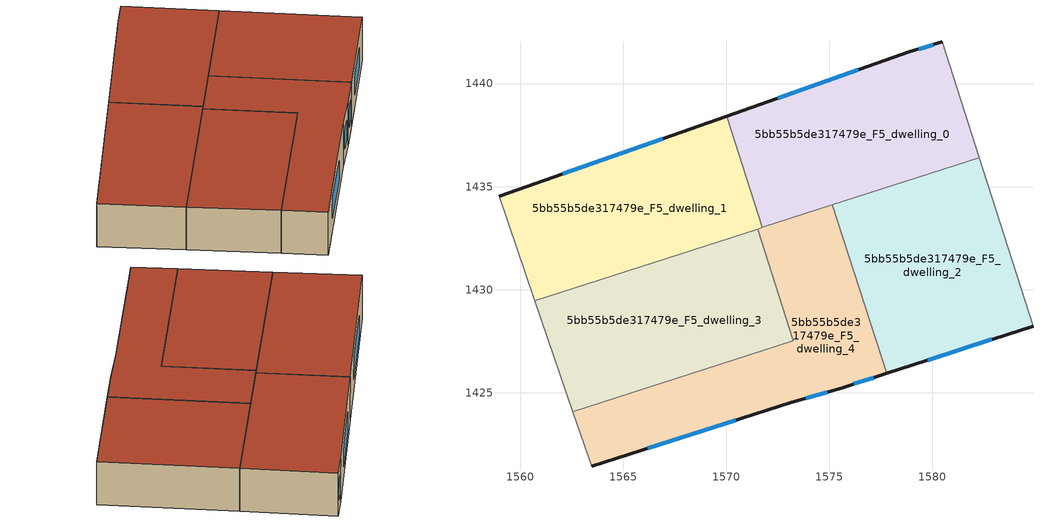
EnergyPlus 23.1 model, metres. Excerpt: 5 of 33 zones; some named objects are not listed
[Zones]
5bb55b5de317479e_F5_dwelling_0
 floor to 5bb55b5de317479e_F4_dwelling_0 (EU_floor_Construction): 1580.49,1442.03 1582.28,1436.41 1571.76,1433.02 1570.02,1438.42 1578.89,1441.53 z15
 wall outside (EU_wall_Construction): 1580.49,1442.03 1578.89,1441.53 1570.02,1438.42 z15:18
 wall to 5bb55b5de317479e_F5_dwelling_1 (EU_wall_Construction): 1570.02,1438.42 1571.76,1433.02 z15:18
 wall adiabatic (EU_wall_Construction): 1582.28,1436.41 1580.49,1442.03 z15:18
 wall to 5bb55b5de317479e_F5_dwelling_2 (EU_wall_Construction): 1575.14,1434.11 1582.28,1436.41 z15:18
 wall to 5bb55b5de317479e_F5_dwelling_4 (EU_wall_Construction): 1571.76,1433.02 1575.14,1434.11 z15:18
 window (EU_Window_Construction): 1576.4,1440.66 1572.5,1439.29 / 1580.04,1441.89 1579.34,1441.67 z15.84:17.16
 roof outside (EU_roof_Construction): 1582.28,1436.41 1580.49,1442.03 1578.89,1441.53 1570.02,1438.42 1571.76,1433.02 z18
5bb55b5de317479e_F5_dwelling_1
 floor to 5bb55b5de317479e_F4_dwelling_1 (EU_floor_Construction): 1570.02,1438.42 1571.76,1433.02 1560.71,1429.46 1558.97,1434.53 z15
 wall outside (EU_wall_Construction): 1570.02,1438.42 1558.97,1434.53 z15:18
 wall adiabatic (EU_wall_Construction): 1558.97,1434.53 1560.71,1429.46 z15:18
 wall to 5bb55b5de317479e_F5_dwelling_3 (EU_wall_Construction): 1560.71,1429.46 1571.52,1432.94 z15:18
 wall to 5bb55b5de317479e_F5_dwelling_4 (EU_wall_Construction): 1571.52,1432.94 1571.76,1433.02 z15:18
 window (EU_Window_Construction): 1566.92,1437.33 1562.07,1435.62 z15.84:17.16
 roof outside (EU_roof_Construction): 1571.76,1433.02 1570.02,1438.42 1558.97,1434.53 1560.71,1429.46 z18
5bb55b5de317479e_F5_dwelling_2
 floor to 5bb55b5de317479e_F4_dwelling_2 (EU_floor_Construction): 1582.28,1436.41 1584.89,1428.22 1577.78,1425.93 1575.14,1434.11 z15
 wall outside (EU_wall_Construction): 1577.78,1425.93 1584.89,1428.22 z15:18
 wall to 5bb55b5de317479e_F5_dwelling_4 (EU_wall_Construction): 1575.14,1434.11 1577.78,1425.93 z15:18
 wall adiabatic (EU_wall_Construction): 1584.89,1428.22 1582.28,1436.41 z15:18
 window (EU_Window_Construction): 1579.77,1426.57 1582.9,1427.58 z15.84:17.16
 roof outside (EU_roof_Construction): 1584.89,1428.22 1582.28,1436.41 1575.14,1434.11 1577.78,1425.93 z18
5bb55b5de317479e_F5_dwelling_3
 floor to 5bb55b5de317479e_F4_dwelling_3 (EU_floor_Construction): 1571.52,1432.94 1573.26,1427.52 1562.56,1424.08 1560.71,1429.46 z15
 wall to 5bb55b5de317479e_F5_dwelling_4 (EU_wall_Construction): 1562.56,1424.08 1573.26,1427.52 1571.52,1432.94 z15:18
 wall adiabatic (EU_wall_Construction): 1560.71,1429.46 1562.56,1424.08 z15:18
 roof outside (EU_roof_Construction): 1573.26,1427.52 1571.52,1432.94 1560.71,1429.46 1562.56,1424.08 z18
5bb55b5de317479e_F5_dwelling_4
 floor to 5bb55b5de317479e_F4_dwelling_4 (EU_floor_Construction): 1575.14,1434.11 1577.78,1425.93 1575.58,1425.22 1573.18,1424.52 1563.47,1421.42 1562.56,1424.08 1573.26,1427.52 1571.52,1432.94 z15
 wall outside (EU_wall_Construction): 1563.47,1421.42 1573.18,1424.52 1575.58,1425.22 1577.78,1425.93 z15:18
 wall adiabatic (EU_wall_Construction): 1562.56,1424.08 1563.47,1421.42 z15:18
 window (EU_Window_Construction): 1576.2,1425.42 1577.16,1425.73 / 1573.85,1424.72 1574.91,1425.03 / 1566.19,1422.29 1570.46,1423.65 z15.84:17.16
 roof outside (EU_roof_Construction): 1575.58,1425.22 1577.78,1425.93 1575.14,1434.11 1571.52,1432.94 1573.26,1427.52 1562.56,1424.08 1563.47,1421.42 1573.18,1424.52 z18
[Building]
EU S2 Campaign: North Axis=0; Terrain=City; Solar Distribution=FullExterior
[Site:Location]
Lyon-Bron: Latitude=45.75; Longitude=5; Time Zone=1; Elevation=198
[SizingPeriod:WeatherFileDays]
AnnualSizingPeriod: Begin Month=1; Begin Day of Month=1; End Month=12; End Day of Month=31; Day of Week for Start Day=Monday; Use Weather File Daylight Saving Period=No; Use Weather File Rain and Snow Indicators=No
[MATERIAL]
EU_InternalMass_Material: Roughness=MediumRough; Thickness=0.1; Conductivity=1; Density=1800; Specific Heat=900; Thermal Absorptance=0.9; Solar Absorptance=0.7; Visible Absorptance=0.7
[MATERIAL:NOMASS] Roughness=MediumRough; Thermal Absorptance=0.9; Solar Absorptance=0.7; Visible Absorptance=0.7
Name | Thermal Resistance
EU_wall_NoMass | 0.776494
EU_roof_NoMass | 0.486893
EU_floor_NoMass | 0.421597
[WINDOWMATERIAL:SIMPLEGLAZINGSYSTEM]
EU_Window_SimpleGlazing: UFactor=4.24961; Solar Heat Gain Coefficient=0.83; Visible Transmittance=0.83
[CONSTRUCTION]
EU_wall_Construction: EU_wall_NoMass
EU_roof_Construction: EU_roof_NoMass
EU_floor_Construction: EU_floor_NoMass
EU_Window_Construction: EU_Window_SimpleGlazing
EU_InternalMass_Construction: EU_InternalMass_Material
[ZONE] Type=1; Multiplier=1; Ceiling Height=autocalculate; Floor Area=autocalculate; Part of Total Floor Area=Yes
Name | Volume
5bb55b5de317479e_F5_dwelling_0 | 192.932
5bb55b5de317479e_F5_dwelling_1 | 192.945
5bb55b5de317479e_F5_dwelling_2 | 192.93
5bb55b5de317479e_F5_dwelling_3 | 192.944
5bb55b5de317479e_F5_dwelling_4 | 192.96
[INTERNALMASS] Construction=EU_InternalMass_Construction
Name | Zone or ZoneList | Surface Area
5bb55b5de317479e_F5_dwelling_0_EU_InternalMass | 5bb55b5de317479e_F5_dwelling_0 | 64.3097
5bb55b5de317479e_F5_dwelling_1_EU_InternalMass | 5bb55b5de317479e_F5_dwelling_1 | 64.3165
5bb55b5de317479e_F5_dwelling_2_EU_InternalMass | 5bb55b5de317479e_F5_dwelling_2 | 64.3113
5bb55b5de317479e_F5_dwelling_3_EU_InternalMass | 5bb55b5de317479e_F5_dwelling_3 | 64.3155
5bb55b5de317479e_F5_dwelling_4_EU_InternalMass | 5bb55b5de317479e_F5_dwelling_4 | 64.3204
[OTHEREQUIPMENT] Fuel Type=Electricity; Design Level Calculation Method=Watts/Area; Power per Zone Floor Area=1; Fraction Latent=0; Fraction Radiant=0; Fraction Lost=0; Carbon Dioxide Generation Rate=0; EndUse Subcategory=EU_Step8_InternalGains
Name | Zone or ZoneList or Space or SpaceList | Schedule
EU_Step8_InternalGain_5bb55b5de317479e_F5_dwelling_0_f000 | 5bb55b5de317479e_F5_dwelling_0 | EU_Step8_GainSchedule_5bb55b5de317479e_F5_dwelling_0_f000
EU_Step8_InternalGain_5bb55b5de317479e_F5_dwelling_1_f000 | 5bb55b5de317479e_F5_dwelling_1 | EU_Step8_GainSchedule_5bb55b5de317479e_F5_dwelling_1_f000
EU_Step8_InternalGain_5bb55b5de317479e_F5_dwelling_2_f000 | 5bb55b5de317479e_F5_dwelling_2 | EU_Step8_GainSchedule_5bb55b5de317479e_F5_dwelling_2_f000
EU_Step8_InternalGain_5bb55b5de317479e_F5_dwelling_3_f000 | 5bb55b5de317479e_F5_dwelling_3 | EU_Step8_GainSchedule_5bb55b5de317479e_F5_dwelling_3_f000
EU_Step8_InternalGain_5bb55b5de317479e_F5_dwelling_4_f000 | 5bb55b5de317479e_F5_dwelling_4 | EU_Step8_GainSchedule_5bb55b5de317479e_F5_dwelling_4_f000
[ZONEVENTILATION:DESIGNFLOWRATE] Schedule=EU_AlwaysOn; Design Flow Rate Calculation Method=AirChanges/Hour; Air Changes per Hour=0.693814; Ventilation Type=Natural; Fan Pressure Rise=0; Fan Total Efficiency=1; Constant Term Coefficient=1; Temperature Term Coefficient=0; Velocity Term Coefficient=0; Velocity Squared Term Coefficient=0; Minimum Indoor Temperature=-100; Maximum Indoor Temperature=100; Delta Temperature=-100; Minimum Outdoor Temperature=-100; Maximum Outdoor Temperature=100; Maximum Wind Speed=40
Name | Zone or ZoneList or Space or SpaceList
EU_ConstantAir_5bb55b5de317479e_F5_dwelling_0 | 5bb55b5de317479e_F5_dwelling_0
EU_ConstantAir_5bb55b5de317479e_F5_dwelling_1 | 5bb55b5de317479e_F5_dwelling_1
EU_ConstantAir_5bb55b5de317479e_F5_dwelling_2 | 5bb55b5de317479e_F5_dwelling_2
EU_ConstantAir_5bb55b5de317479e_F5_dwelling_3 | 5bb55b5de317479e_F5_dwelling_3
EU_ConstantAir_5bb55b5de317479e_F5_dwelling_4 | 5bb55b5de317479e_F5_dwelling_4
[HVACTEMPLATE:ZONE:IDEALLOADSAIRSYSTEM] System Availability Schedule=EU_AlwaysOn; Maximum Heating Supply Air Temperature=50; Minimum Cooling Supply Air Temperature=13; Maximum Heating Supply Air Humidity Ratio=0.0156; Minimum Cooling Supply Air Humidity Ratio=0.0077; Heating Limit=NoLimit; Cooling Limit=NoLimit; Heating Availability Schedule=EU_AlwaysOn; Cooling Availability Schedule=EU_CoolingOff; Dehumidification Control Type=ConstantSensibleHeatRatio; Cooling Sensible Heat Ratio=0.7; Dehumidification Setpoint=60; Humidification Control Type=None; Humidification Setpoint=30; Outdoor Air Method=None; Outdoor Air Flow Rate per Person=0.00944; Outdoor Air Flow Rate per Zone Floor Area=0; Outdoor Air Flow Rate per Zone=0; Demand Controlled Ventilation Type=None; Outdoor Air Economizer Type=NoEconomizer; Heat Recovery Type=None; Sensible Heat Recovery Effectiveness=0.7; Latent Heat Recovery Effectiveness=0.65
Name | Template Thermostat
5bb55b5de317479e_F5_dwelling_0 | EU_HeatOnly_5bb55b5de317479e_F5_dwelling_0
5bb55b5de317479e_F5_dwelling_1 | EU_HeatOnly_5bb55b5de317479e_F5_dwelling_1
5bb55b5de317479e_F5_dwelling_2 | EU_HeatOnly_5bb55b5de317479e_F5_dwelling_2
5bb55b5de317479e_F5_dwelling_3 | EU_HeatOnly_5bb55b5de317479e_F5_dwelling_3
5bb55b5de317479e_F5_dwelling_4 | EU_HeatOnly_5bb55b5de317479e_F5_dwelling_4
[SIZING:ZONE] Zone Cooling Design Supply Air Temperature Input Method=SupplyAirTemperature; Zone Cooling Design Supply Air Temperature=13; Zone Heating Design Supply Air Temperature Input Method=SupplyAirTemperature; Zone Heating Design Supply Air Temperature=50; Zone Cooling Design Supply Air Humidity Ratio=0.008; Zone Heating Design Supply Air Humidity Ratio=0.008; Cooling Design Air Flow Method=DesignDay; Cooling Design Air Flow Rate=0; Cooling Minimum Air Flow per Zone Floor Area=0.000762; Cooling Minimum Air Flow=0; Cooling Minimum Air Flow Fraction=0.2; Heating Design Air Flow Method=DesignDay; Heating Design Air Flow Rate=0; Heating Maximum Air Flow per Zone Floor Area=0.002032; Heating Maximum Air Flow=0.141576; Heating Maximum Air Flow Fraction=0.3; Account for Dedicated Outdoor Air System=No; Dedicated Outdoor Air System Control Strategy=NeutralSupplyAir; Dedicated Outdoor Air Low Setpoint Temperature for Design=autosize; Dedicated Outdoor Air High Setpoint Temperature for Design=autosize; Zone Load Sizing Method=Sensible Load Only No Latent Load; Zone Latent Cooling Design Supply Air Humidity Ratio Input Method=HumidityRatioDifference; Zone Cooling Design Supply Air Humidity Ratio Difference=0.005; Zone Latent Heating Design Supply Air Humidity Ratio Input Method=HumidityRatioDifference; Zone Humidification Design Supply Air Humidity Ratio Difference=0.005
5bb55b5de317479e_F5_dwelling_0; 5bb55b5de317479e_F5_dwelling_1; 5bb55b5de317479e_F5_dwelling_2; 5bb55b5de317479e_F5_dwelling_3; 5bb55b5de317479e_F5_dwelling_4
[SCHEDULE:CONSTANT]
Name | Hourly Value
EU_AlwaysOn | 1
EU_CoolingOff | 0
[SCHEDULE:FILE] Column Number=1; Rows to Skip at Top=0; Number of Hours of Data=8760; Column Separator=Comma; Interpolate to Timestep=No; Minutes per Item=60; Adjust Schedule for Daylight Savings=Yes
Name | File
EU_Step8_GainSchedule_5bb55b5de317479e_F5_dwelling_0_f000 | ../../schedules/5bb55b5de317479e/5bb55b5de317479e_F5_dwelling_0_f000_gain.csv
EU_Step8_GainSchedule_5bb55b5de317479e_F5_dwelling_1_f000 | ../../schedules/5bb55b5de317479e/5bb55b5de317479e_F5_dwelling_1_f000_gain.csv
EU_Step8_GainSchedule_5bb55b5de317479e_F5_dwelling_2_f000 | ../../schedules/5bb55b5de317479e/5bb55b5de317479e_F5_dwelling_2_f000_gain.csv
EU_Step8_GainSchedule_5bb55b5de317479e_F5_dwelling_3_f000 | ../../schedules/5bb55b5de317479e/5bb55b5de317479e_F5_dwelling_3_f000_gain.csv
EU_Step8_GainSchedule_5bb55b5de317479e_F5_dwelling_4_f000 | ../../schedules/5bb55b5de317479e/5bb55b5de317479e_F5_dwelling_4_f000_gain.csv
